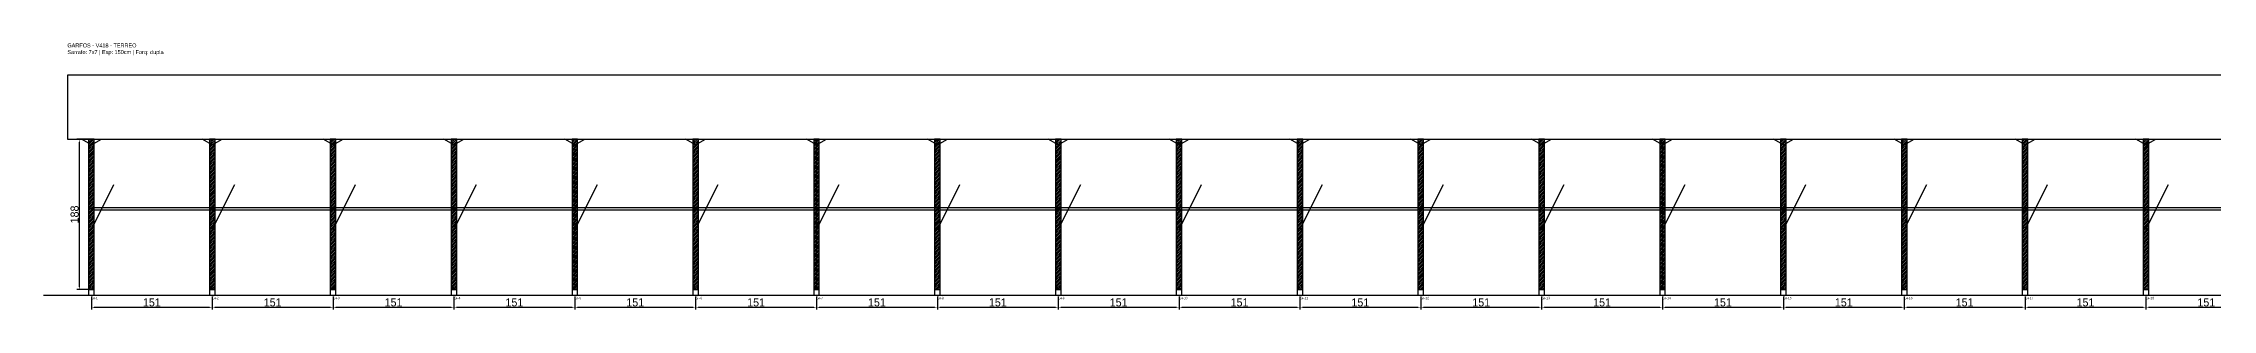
# Model space of a CAD drawing. Header units: metres. Extents: x -30 to 5528, y -25 to 308.
# Drawn here: x -30 to 2681, y -25 to 308 of the extents above; entities that cross this region are included whole.
import ezdxf

# ---------------------------------------------------------------- set-up
doc = ezdxf.new("R2010")
doc.units = ezdxf.units.M
for name, color, linetype in [('BARRA_ANCORAGEM', 1, 'Continuous'), ('COTA', 241, 'Continuous'), ('GARFOS OK', 3, 'Continuous'), ('NOME DA VIGA', 6, 'Continuous'), ('SARR_7x7', 40, 'Continuous'), ('TIRAS REESCORAMENTO', 252, 'Continuous'), ('VIGAS', 3, 'Continuous')]:
    doc.layers.add(name, color=color, linetype=linetype)
doc.dimstyles.new('EZ DXF', dxfattribs={"dimtxt": 10, "dimasz": 3.5, "dimexe": 3, "dimexo": 1.5, "dimgap": 1, "dimtad": 1, "dimdec": 1, "dimdsep": 46, "dimcen": 2.5, "dimazin": 3, "dimtfac": 1, "dimtmove": 0, "dimatfit": 3})

msp = doc.modelspace()

# ---------------------------------------------------------------- hatches: boundary and pattern name
at = {"layer": 'COTA'}
h = msp.add_hatch(dxfattribs=at)
h.set_pattern_fill('ANSI31', scale=0.5)
h.paths.add_polyline_path([(26.5, 0), (33.5, 0), (33.5, 188), (26.5, 188)])
h = msp.add_hatch(dxfattribs=at)
h.set_pattern_fill('ANSI31', scale=0.5)
h.paths.add_polyline_path([(177.54, 0), (184.54, 0), (184.54, 188), (177.54, 188)])
h = msp.add_hatch(dxfattribs=at)
h.set_pattern_fill('ANSI31', scale=0.5)
h.paths.add_polyline_path([(328.58, 0), (335.58, 0), (335.58, 188), (328.58, 188)])
h = msp.add_hatch(dxfattribs=at)
h.set_pattern_fill('ANSI31', scale=0.5)
h.paths.add_polyline_path([(479.63, 0), (486.63, 0), (486.63, 188), (479.63, 188)])
h = msp.add_hatch(dxfattribs=at)
h.set_pattern_fill('ANSI31', scale=0.5)
h.paths.add_polyline_path([(630.67, 0), (637.67, 0), (637.67, 188), (630.67, 188)])
h = msp.add_hatch(dxfattribs=at)
h.set_pattern_fill('ANSI31', scale=0.5)
h.paths.add_polyline_path([(781.71, 0), (788.71, 0), (788.71, 188), (781.71, 188)])
h = msp.add_hatch(dxfattribs=at)
h.set_pattern_fill('ANSI31', scale=0.5)
h.paths.add_polyline_path([(932.75, 0), (939.75, 0), (939.75, 188), (932.75, 188)])
h = msp.add_hatch(dxfattribs=at)
h.set_pattern_fill('ANSI31', scale=0.5)
h.paths.add_polyline_path([(1083.79, 0), (1090.79, 0), (1090.79, 188), (1083.79, 188)])
h = msp.add_hatch(dxfattribs=at)
h.set_pattern_fill('ANSI31', scale=0.5)
h.paths.add_polyline_path([(1234.83, 0), (1241.83, 0), (1241.83, 188), (1234.83, 188)])
h = msp.add_hatch(dxfattribs=at)
h.set_pattern_fill('ANSI31', scale=0.5)
h.paths.add_polyline_path([(1385.88, 0), (1392.88, 0), (1392.88, 188), (1385.88, 188)])
h = msp.add_hatch(dxfattribs=at)
h.set_pattern_fill('ANSI31', scale=0.5)
h.paths.add_polyline_path([(1536.92, 0), (1543.92, 0), (1543.92, 188), (1536.92, 188)])
h = msp.add_hatch(dxfattribs=at)
h.set_pattern_fill('ANSI31', scale=0.5)
h.paths.add_polyline_path([(1687.96, 0), (1694.96, 0), (1694.96, 188), (1687.96, 188)])
h = msp.add_hatch(dxfattribs=at)
h.set_pattern_fill('ANSI31', scale=0.5)
h.paths.add_polyline_path([(1839, 0), (1846, 0), (1846, 188), (1839, 188)])
h = msp.add_hatch(dxfattribs=at)
h.set_pattern_fill('ANSI31', scale=0.5)
h.paths.add_polyline_path([(1990.04, 0), (1997.04, 0), (1997.04, 188), (1990.04, 188)])
h = msp.add_hatch(dxfattribs=at)
h.set_pattern_fill('ANSI31', scale=0.5)
h.paths.add_polyline_path([(2141.08, 0), (2148.08, 0), (2148.08, 188), (2141.08, 188)])
h = msp.add_hatch(dxfattribs=at)
h.set_pattern_fill('ANSI31', scale=0.5)
h.paths.add_polyline_path([(2292.13, 0), (2299.13, 0), (2299.13, 188), (2292.13, 188)])
h = msp.add_hatch(dxfattribs=at)
h.set_pattern_fill('ANSI31', scale=0.5)
h.paths.add_polyline_path([(2443.17, 0), (2450.17, 0), (2450.17, 188), (2443.17, 188)])
h = msp.add_hatch(dxfattribs=at)
h.set_pattern_fill('ANSI31', scale=0.5)
h.paths.add_polyline_path([(2594.21, 0), (2601.21, 0), (2601.21, 188), (2594.21, 188)])

# ---------------------------------------------------------------- linework, layer by layer
at = {"layer": 'BARRA_ANCORAGEM'}
for p, q in [((30, 75.2), (58.2, 131.6)), ((181.04, 75.2), (209.24, 131.6)), ((332.08, 75.2), (360.28, 131.6)), ((483.13, 75.2), (511.33, 131.6)), ((634.17, 75.2), (662.37, 131.6)), ((785.21, 75.2), (813.41, 131.6)), ((936.25, 75.2), (964.45, 131.6)), ((1087.29, 75.2), (1115.49, 131.6)), ((1238.33, 75.2), (1266.53, 131.6)), ((1389.38, 75.2), (1417.58, 131.6)), ((1540.42, 75.2), (1568.62, 131.6)), ((1691.46, 75.2), (1719.66, 131.6)), ((1842.5, 75.2), (1870.7, 131.6)), ((1993.54, 75.2), (2021.74, 131.6)), ((2144.58, 75.2), (2172.78, 131.6)), ((2295.63, 75.2), (2323.83, 131.6)), ((2446.67, 75.2), (2474.87, 131.6)), ((2597.71, 75.2), (2625.91, 131.6))]:
    msp.add_line(p, q, dxfattribs=at)
at = {"layer": 'GARFOS OK'}
for p, q in [((30, 181), (17.5, 188)), ((17.5, 188), (42.5, 188)), ((30, 181), (42.5, 188)), ((181.04, 181), (168.54, 188)), ((168.54, 188), (193.54, 188)), ((181.04, 181), (193.54, 188)), ((332.08, 181), (319.58, 188)), ((319.58, 188), (344.58, 188)), ((332.08, 181), (344.58, 188)), ((483.13, 181), (470.63, 188)), ((470.63, 188), (495.63, 188)), ((483.13, 181), (495.63, 188)), ((634.17, 181), (621.67, 188)), ((621.67, 188), (646.67, 188)), ((634.17, 181), (646.67, 188)), ((785.21, 181), (772.71, 188)), ((772.71, 188), (797.71, 188)), ((785.21, 181), (797.71, 188)), ((936.25, 181), (923.75, 188)), ((923.75, 188), (948.75, 188)), ((936.25, 181), (948.75, 188)), ((1087.29, 181), (1074.79, 188)), ((1074.79, 188), (1099.79, 188)), ((1087.29, 181), (1099.79, 188)), ((1238.33, 181), (1225.83, 188)), ((1225.83, 188), (1250.83, 188)), ((1238.33, 181), (1250.83, 188)), ((1389.38, 181), (1376.88, 188)), ((1376.88, 188), (1401.88, 188)), ((1389.38, 181), (1401.88, 188)), ((1540.42, 181), (1527.92, 188)), ((1527.92, 188), (1552.92, 188)), ((1540.42, 181), (1552.92, 188)), ((1691.46, 181), (1678.96, 188)), ((1678.96, 188), (1703.96, 188)), ((1691.46, 181), (1703.96, 188)), ((1842.5, 181), (1830, 188)), ((1830, 188), (1855, 188)), ((1842.5, 181), (1855, 188)), ((1993.54, 181), (1981.04, 188)), ((1981.04, 188), (2006.04, 188)), ((1993.54, 181), (2006.04, 188)), ((2144.58, 181), (2132.08, 188)), ((2132.08, 188), (2157.08, 188)), ((2144.58, 181), (2157.08, 188)), ((2295.63, 181), (2283.13, 188)), ((2283.13, 188), (2308.13, 188)), ((2295.63, 181), (2308.13, 188)), ((2446.67, 181), (2434.17, 188)), ((2434.17, 188), (2459.17, 188)), ((2446.67, 181), (2459.17, 188)), ((2597.71, 181), (2585.21, 188)), ((2585.21, 188), (2610.21, 188)), ((2597.71, 181), (2610.21, 188))]:
    msp.add_line(p, q, dxfattribs=at)
at = {"layer": 'GARFOS OK', "linetype": 'CONTINUOUS'}
msp.add_line((-30, -7), (5527.5, -7), dxfattribs=at)
at = {"layer": 'GARFOS OK'}
for points in [[(26.5, 0), (33.5, 0), (33.5, 188), (26.5, 188), (26.5, 0)], [(177.54, 0), (184.54, 0), (184.54, 188), (177.54, 188), (177.54, 0)], [(328.58, 0), (335.58, 0), (335.58, 188), (328.58, 188), (328.58, 0)], [(479.63, 0), (486.63, 0), (486.63, 188), (479.63, 188), (479.63, 0)], [(630.67, 0), (637.67, 0), (637.67, 188), (630.67, 188), (630.67, 0)], [(781.71, 0), (788.71, 0), (788.71, 188), (781.71, 188), (781.71, 0)], [(932.75, 0), (939.75, 0), (939.75, 188), (932.75, 188), (932.75, 0)], [(1083.79, 0), (1090.79, 0), (1090.79, 188), (1083.79, 188), (1083.79, 0)], [(1234.83, 0), (1241.83, 0), (1241.83, 188), (1234.83, 188), (1234.83, 0)], [(1385.88, 0), (1392.88, 0), (1392.88, 188), (1385.88, 188), (1385.88, 0)], [(1536.92, 0), (1543.92, 0), (1543.92, 188), (1536.92, 188), (1536.92, 0)], [(1687.96, 0), (1694.96, 0), (1694.96, 188), (1687.96, 188), (1687.96, 0)], [(1839, 0), (1846, 0), (1846, 188), (1839, 188), (1839, 0)], [(1990.04, 0), (1997.04, 0), (1997.04, 188), (1990.04, 188), (1990.04, 0)], [(2141.08, 0), (2148.08, 0), (2148.08, 188), (2141.08, 188), (2141.08, 0)], [(2292.13, 0), (2299.13, 0), (2299.13, 188), (2292.13, 188), (2292.13, 0)], [(2443.17, 0), (2450.17, 0), (2450.17, 188), (2443.17, 188), (2443.17, 0)], [(2594.21, 0), (2601.21, 0), (2601.21, 188), (2594.21, 188), (2594.21, 0)]]:
    msp.add_lwpolyline(points, dxfattribs=at)
at = {"layer": 'SARR_7x7'}
for points in [[(26.5, -7), (33.5, -7), (33.5, 0), (26.5, 0), (26.5, -7)], [(177.54, -7), (184.54, -7), (184.54, 0), (177.54, 0), (177.54, -7)], [(328.58, -7), (335.58, -7), (335.58, 0), (328.58, 0), (328.58, -7)], [(479.63, -7), (486.63, -7), (486.63, 0), (479.63, 0), (479.63, -7)], [(630.67, -7), (637.67, -7), (637.67, 0), (630.67, 0), (630.67, -7)], [(781.71, -7), (788.71, -7), (788.71, 0), (781.71, 0), (781.71, -7)], [(932.75, -7), (939.75, -7), (939.75, 0), (932.75, 0), (932.75, -7)], [(1083.79, -7), (1090.79, -7), (1090.79, 0), (1083.79, 0), (1083.79, -7)], [(1234.83, -7), (1241.83, -7), (1241.83, 0), (1234.83, 0), (1234.83, -7)], [(1385.88, -7), (1392.88, -7), (1392.88, 0), (1385.88, 0), (1385.88, -7)], [(1536.92, -7), (1543.92, -7), (1543.92, 0), (1536.92, 0), (1536.92, -7)], [(1687.96, -7), (1694.96, -7), (1694.96, 0), (1687.96, 0), (1687.96, -7)], [(1839, -7), (1846, -7), (1846, 0), (1839, 0), (1839, -7)], [(1990.04, -7), (1997.04, -7), (1997.04, 0), (1990.04, 0), (1990.04, -7)], [(2141.08, -7), (2148.08, -7), (2148.08, 0), (2141.08, 0), (2141.08, -7)], [(2292.13, -7), (2299.13, -7), (2299.13, 0), (2292.13, 0), (2292.13, -7)], [(2443.17, -7), (2450.17, -7), (2450.17, 0), (2443.17, 0), (2443.17, -7)], [(2594.21, -7), (2601.21, -7), (2601.21, 0), (2594.21, 0), (2594.21, -7)]]:
    msp.add_lwpolyline(points, dxfattribs=at)
at = {"layer": 'TIRAS REESCORAMENTO'}
for points in [[(30, 100), (181.04, 100), (181.04, 102.5), (30, 102.5), (30, 100)], [(181.04, 100), (332.08, 100), (332.08, 102.5), (181.04, 102.5), (181.04, 100)], [(332.08, 100), (483.13, 100), (483.13, 102.5), (332.08, 102.5), (332.08, 100)], [(483.13, 100), (634.17, 100), (634.17, 102.5), (483.13, 102.5), (483.13, 100)], [(634.17, 100), (785.21, 100), (785.21, 102.5), (634.17, 102.5), (634.17, 100)], [(785.21, 100), (936.25, 100), (936.25, 102.5), (785.21, 102.5), (785.21, 100)], [(936.25, 100), (1087.29, 100), (1087.29, 102.5), (936.25, 102.5), (936.25, 100)], [(1087.29, 100), (1238.33, 100), (1238.33, 102.5), (1087.29, 102.5), (1087.29, 100)], [(1238.33, 100), (1389.38, 100), (1389.38, 102.5), (1238.33, 102.5), (1238.33, 100)], [(1389.38, 100), (1540.42, 100), (1540.42, 102.5), (1389.38, 102.5), (1389.38, 100)], [(1540.42, 100), (1691.46, 100), (1691.46, 102.5), (1540.42, 102.5), (1540.42, 100)], [(1691.46, 100), (1842.5, 100), (1842.5, 102.5), (1691.46, 102.5), (1691.46, 100)], [(1842.5, 100), (1993.54, 100), (1993.54, 102.5), (1842.5, 102.5), (1842.5, 100)], [(1993.54, 100), (2144.58, 100), (2144.58, 102.5), (1993.54, 102.5), (1993.54, 100)], [(2144.58, 100), (2295.63, 100), (2295.63, 102.5), (2144.58, 102.5), (2144.58, 100)], [(2295.63, 100), (2446.67, 100), (2446.67, 102.5), (2295.63, 102.5), (2295.63, 100)], [(2446.67, 100), (2597.71, 100), (2597.71, 102.5), (2446.67, 102.5), (2446.67, 100)], [(2597.71, 100), (2748.75, 100), (2748.75, 102.5), (2597.71, 102.5), (2597.71, 100)]]:
    msp.add_lwpolyline(points, dxfattribs=at)
at = {"layer": 'VIGAS'}
msp.add_lwpolyline([(0, 188), (5497.5, 188), (5497.5, 268), (0, 268), (0, 188)], dxfattribs=at)

# ---------------------------------------------------------------- texts
at = {"layer": 'NOME DA VIGA'}
for s, p in [('GF1', (30, -12)), ('GF2', (181.04, -12)), ('GF3', (332.08, -12)), ('GF4', (483.13, -12)), ('GF5', (634.17, -12)), ('GF6', (785.21, -12)), ('GF7', (936.25, -12)), ('GF8', (1087.29, -12)), ('GF9', (1238.33, -12)), ('GF10', (1389.38, -12)), ('GF11', (1540.42, -12)), ('GF12', (1691.46, -12)), ('GF13', (1842.5, -12)), ('GF14', (1993.54, -12)), ('GF15', (2144.58, -12)), ('GF16', (2295.63, -12)), ('GF17', (2446.67, -12)), ('GF18', (2597.71, -12))]:
    msp.add_text(s, height=3, dxfattribs=at).set_placement(p)
at = {"layer": 'NOME DA VIGA', "insert": (0, 293), "char_height": 5, "attachment_point": 7}
msp.add_mtext('GARFOS - V418 - TERREO\\PSarrafo: 7x7 | Esp: 150cm | Forq: dupla', dxfattribs=at)

# ---------------------------------------------------------------- dimensions: what is measured, and where the dimension line sits
at = {"layer": 'COTA'}
msp.add_linear_dim(base=(15, 0), p1=(30, 0), p2=(30, 188), angle=90, dimstyle='EZ DXF', dxfattribs=at).render()
for base, p1, p2 in [((30, -22), (30, -7), (181.04, -7)), ((181.04, -22), (181.04, -7), (332.08, -7)), ((332.0833, -22), (332.0833, -7), (483.125, -7)), ((483.13, -22), (483.13, -7), (634.17, -7)), ((634.17, -22), (634.17, -7), (785.21, -7)), ((785.21, -22), (785.21, -7), (936.25, -7)), ((936.25, -22), (936.25, -7), (1087.29, -7)), ((1087.29, -22), (1087.29, -7), (1238.33, -7)), ((1238.3334, -22), (1238.3334, -7), (1389.375, -7)), ((1389.38, -22), (1389.38, -7), (1540.42, -7)), ((1540.42, -22), (1540.42, -7), (1691.46, -7)), ((1691.46, -22), (1691.46, -7), (1842.5, -7)), ((1842.5, -22), (1842.5, -7), (1993.54, -7)), ((1993.54, -22), (1993.54, -7), (2144.58, -7)), ((2144.5834, -22), (2144.5834, -7), (2295.6251, -7)), ((2295.63, -22), (2295.63, -7), (2446.67, -7)), ((2446.67, -22), (2446.67, -7), (2597.71, -7)), ((2597.71, -22), (2597.71, -7), (2748.75, -7))]:
    msp.add_linear_dim(base=base, p1=p1, p2=p2, dimstyle='EZ DXF', dxfattribs=at).render()

doc.saveas('drawing.dxf')
